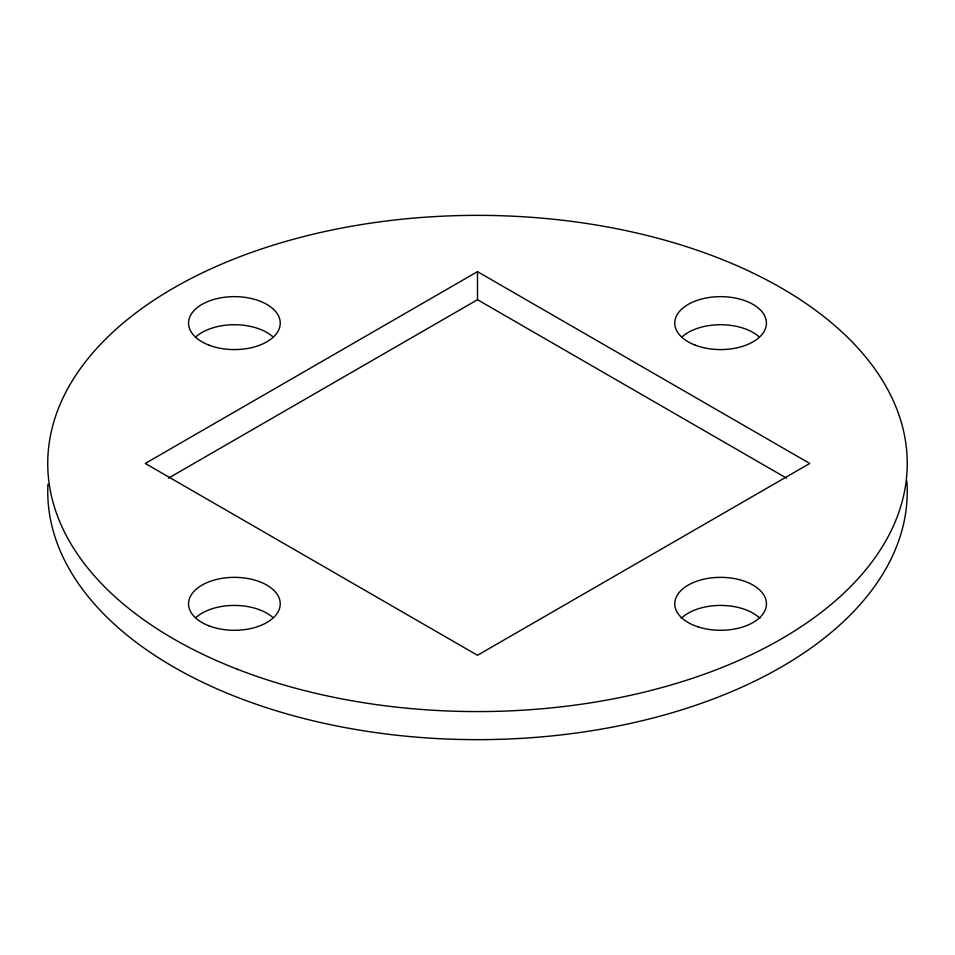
<?xml version="1.0" encoding="UTF-8"?>
<svg xmlns="http://www.w3.org/2000/svg" width="955" height="955" viewBox="0 0 955 955"><rect width="100%" height="100%" fill="white"/><g stroke="black" fill="none" stroke-linecap="round" stroke-linejoin="round"><path stroke-width="1.43" d="M477.5 271.65L145.256 463.462L477.5 655.285L809.745 463.462L477.5 271.65L477.5 299.715L168.438 478.157M477.5 299.715L786.562 478.157M906.88 481.201A429.75 248.109 0 0 1 480.055 739.648A429.75 248.109 0 0 1 47.941 484.161M195.835 617.587A45.84 26.465 0 0 1 272.963 617.587M682.037 336.876A45.84 26.465 0 0 1 759.165 336.876M195.835 336.876A45.84 26.465 0 0 1 272.963 336.876M681.249 618.315A45.84 26.465 0 0 1 759.953 618.315M236.625 668.942A429.75 248.109 0 0 0 906.152 481.165A429.75 248.109 0 0 0 289.723 240.29A429.75 248.109 0 0 0 236.625 668.942M208.703 625.74A45.84 26.465 0 0 0 280.125 605.709A45.84 26.465 0 0 0 214.362 580.019A45.84 26.465 0 0 0 208.703 625.74M694.906 345.03A45.84 26.465 0 0 0 766.328 324.998A45.84 26.465 0 0 0 700.576 299.309A45.84 26.465 0 0 0 694.906 345.03M208.703 345.03A45.84 26.465 0 0 0 280.125 324.998A45.84 26.465 0 0 0 214.362 299.309A45.84 26.465 0 0 0 208.703 345.03M697.687 626.743A45.84 26.465 0 0 0 766.447 603.823A45.84 26.465 0 0 0 697.687 580.903A45.84 26.465 0 0 0 697.687 626.743"/></g></svg>
